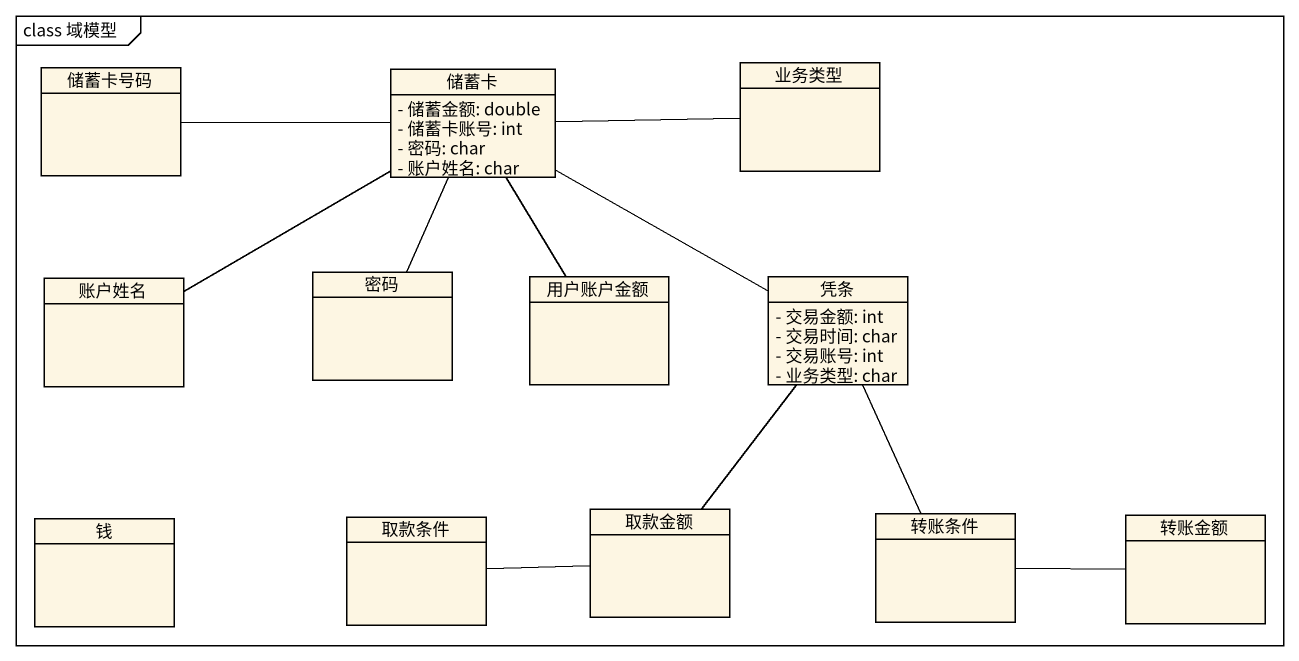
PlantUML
@startuml
mainframe class 域模型
hide circle
hide empty members
skinparam classAttributeIconSize 0
class 储蓄卡号码
class 储蓄卡 {
  - 储蓄金额: double
  - 储蓄卡账号: int
  - 密码: char
  - 账户姓名: char
}
class 业务类型
class 账户姓名
class 密码
class 用户账户金额
class 凭条 {
  - 交易金额: int
  - 交易时间: char
  - 交易账号: int
  - 业务类型: char
}
class 钱
class 取款条件
class 取款金额
class 转账条件
class 转账金额
储蓄卡号码 -right- 储蓄卡
储蓄卡 -right- 业务类型
储蓄卡 -left- 账户姓名
储蓄卡 -- 用户账户金额
储蓄卡 -right- 凭条
密码 -up- 储蓄卡
凭条 -- 取款金额
凭条 -- 转账条件
取款金额 -left- 取款条件
转账条件 -right- 转账金额
@enduml
